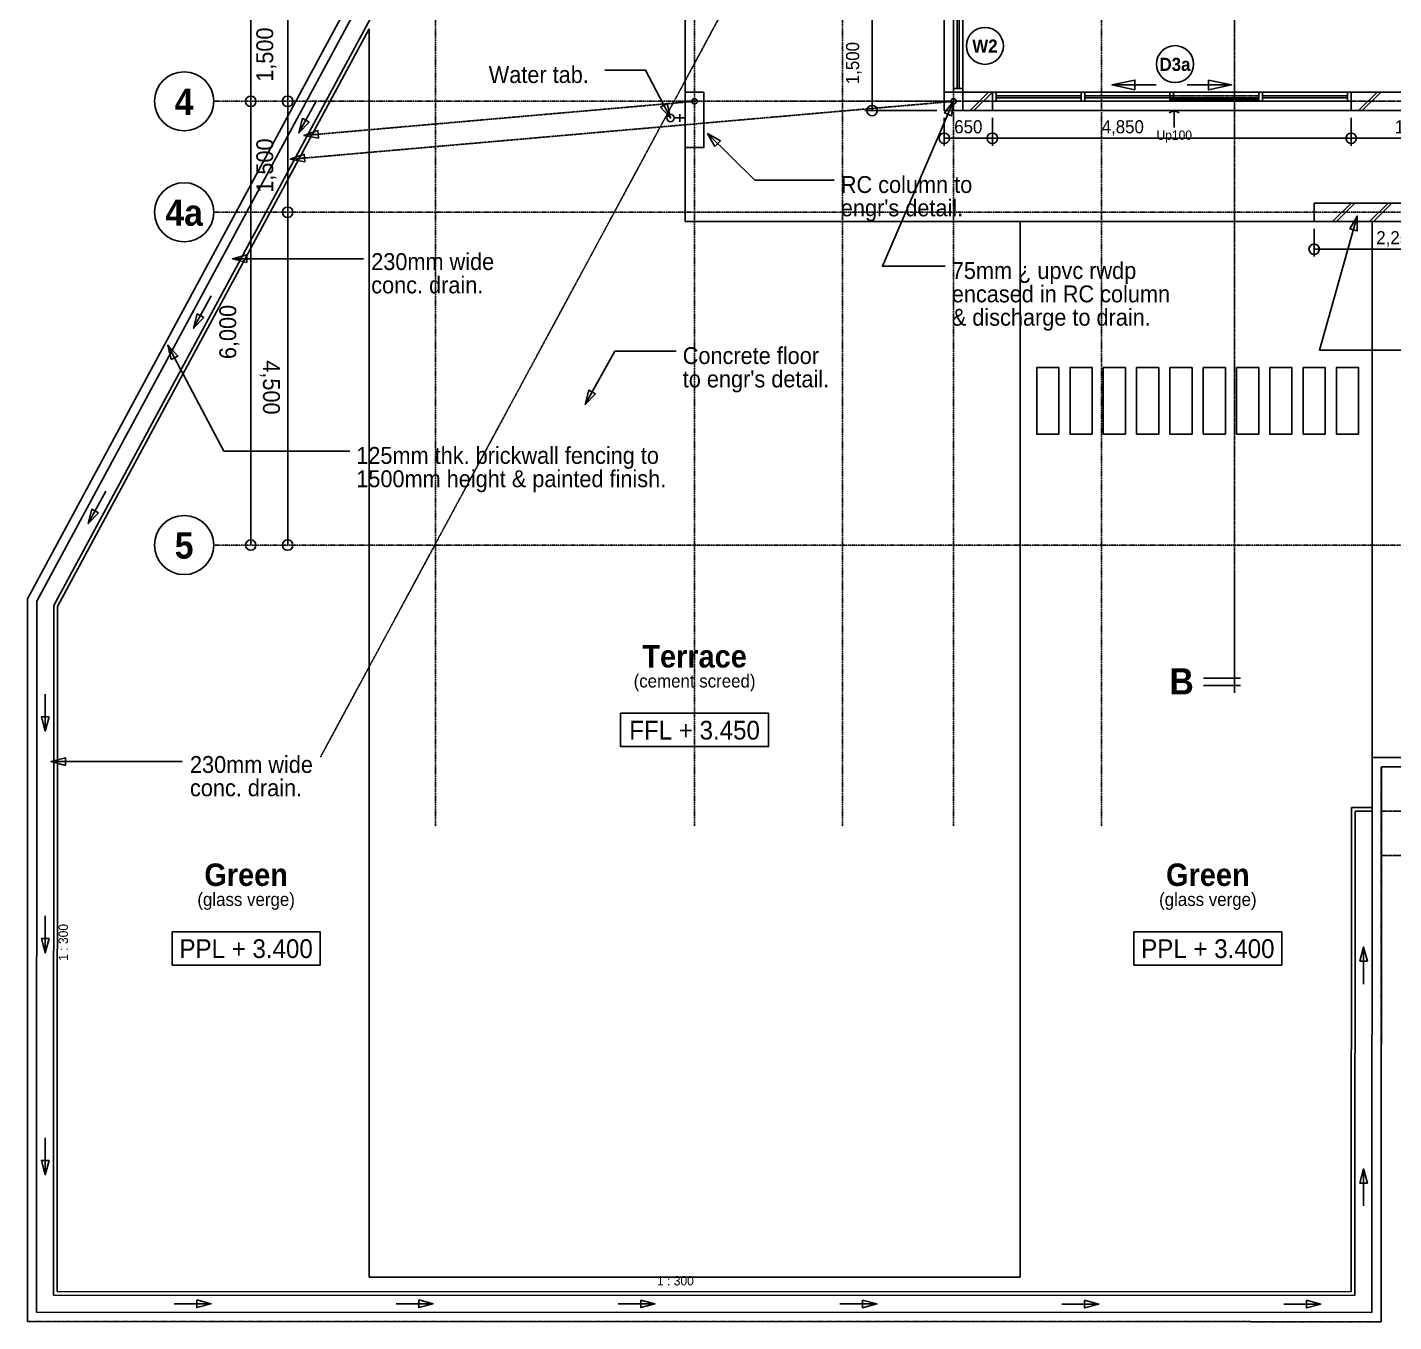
# Model space of a CAD drawing. Header units: inches. Extents: x 1543 to 314687, y -56168 to -771.
# Drawn here: x 1543 to 20012, y -36273 to -18770 of the extents above; entities that cross this region are included whole.
import ezdxf

# ---------------------------------------------------------------- set-up
doc = ezdxf.new("R2010")
doc.units = ezdxf.units.IN
doc.header["$MEASUREMENT"] = 0
for name, pattern in [('PC_DASH_2', [0.638889, 0.277778, -0.083333, 0.055556, -0.083333, 0.055556, -0.083333]), ('PC_DASH_3', [0.069444, 0.027778, -0.041667]), ('PC_DASH_4', [0.055556, 0.027778, -0.027778])]:
    doc.linetypes.add(name, pattern=pattern)
for name, color, linetype in [('Boundary Line', 7, 'Continuous'), ('Existing works', 7, 'Continuous'), ('Grid Line', 7, 'Continuous'), ('Ground Floor Plan', 7, 'Continuous'), ('New Works', 7, 'Continuous'), ('Text', 7, 'Continuous')]:
    doc.layers.add(name, color=color, linetype=linetype)

# ---------------------------------------------------------------- blocks, each defined once
blk = doc.blocks.new('PD_914030')
at = {"layer": 'Grid Line', "color": 12, "true_color": 0xdc0806}
blk.add_line((5062, -18271), (5062, -19771), dxfattribs=at)
for centre in [(5062, -18271), (5062, -19771)]:
    blk.add_circle(centre, 70.6, dxfattribs=at)
at = {"layer": 'Grid Line', "color": 7, "insert": (4638, -19140), "char_height": 228.2, "width": 811.39, "attachment_point": 2, "rotation": 90}
blk.add_mtext('\\pxsm0.83;\\fHelvetica|b0|i0|c0|p228.2031;\\W0.92;1,500', dxfattribs=at)
blk = doc.blocks.new('PD_914031')
at = {"layer": 'Grid Line', "color": 12, "true_color": 0xdc0806}
blk.add_line((5062, -25771), (5062, -21271), dxfattribs=at)
for centre in [(5062, -21271), (5062, -25771)]:
    blk.add_circle(centre, 70.6, dxfattribs=at)
at = {"layer": 'Grid Line', "color": 7, "insert": (4956, -23640), "char_height": 228.2, "width": 811.39, "attachment_point": 2, "rotation": 270}
blk.add_mtext('\\pxsm0.83;\\fHelvetica|b0|i0|c0|p228.2031;\\W0.92;4,500', dxfattribs=at)
blk = doc.blocks.new('PD_914032')
at = {"layer": 'Grid Line', "color": 12, "true_color": 0xdc0806}
blk.add_line((4562, -19771), (4562, -9071), dxfattribs=at)
for centre in [(4562, -9071), (4562, -19771)]:
    blk.add_circle(centre, 70.6, dxfattribs=at)
at = {"layer": 'Grid Line', "color": 7, "insert": (4456, -14540), "char_height": 228.2, "width": 987.78, "attachment_point": 2, "rotation": 270}
blk.add_mtext('\\pxsm0.83;\\fHelvetica|b0|i0|c0|p228.2031;\\W0.92;10,700', dxfattribs=at)
blk = doc.blocks.new('PD_914033')
at = {"layer": 'Grid Line', "color": 12, "true_color": 0xdc0806}
blk.add_line((5062, -19771), (5062, -21271), dxfattribs=at)
for centre in [(5062, -19771), (5062, -21271)]:
    blk.add_circle(centre, 70.6, dxfattribs=at)
at = {"layer": 'Grid Line', "color": 7, "insert": (4638, -20640), "char_height": 228.2, "width": 811.39, "attachment_point": 2, "rotation": 90}
blk.add_mtext('\\pxsm0.83;\\fHelvetica|b0|i0|c0|p228.2031;\\W0.92;1,500', dxfattribs=at)
blk = doc.blocks.new('PD_914076')
at = {"layer": 'Grid Line', "color": 12, "true_color": 0xdc0806}
blk.add_circle((3662, -19771), 400, dxfattribs=at)
at = {"layer": 'Grid Line', "color": 12, "true_color": 0xdc0806, "insert": (3662, -19599), "char_height": 354.98, "width": 282.22, "attachment_point": 2}
blk.add_mtext('\\pxsm0.83;\\fHelvetica|b1|i0|c0|p354.9826;\\W0.92;4', dxfattribs=at)
blk = doc.blocks.new('PD_914078')
at = {"layer": 'Grid Line', "color": 12, "true_color": 0xdc0806}
blk.add_circle((3662, -21271), 400, dxfattribs=at)
at = {"layer": 'Grid Line', "color": 12, "true_color": 0xdc0806, "insert": (3662, -21099), "char_height": 354.98, "width": 564.44, "attachment_point": 2}
blk.add_mtext('\\pxsm0.83;\\fHelvetica|b1|i0|c0|p354.9826;\\W0.92;4a', dxfattribs=at)
blk = doc.blocks.new('PD_914079')
at = {"layer": 'Grid Line', "color": 12, "true_color": 0xdc0806}
blk.add_circle((3662, -25771), 400, dxfattribs=at)
at = {"layer": 'Grid Line', "color": 12, "true_color": 0xdc0806, "insert": (3662, -25599), "char_height": 354.98, "width": 282.22, "attachment_point": 2}
blk.add_mtext('\\pxsm0.83;\\fHelvetica|b1|i0|c0|p354.9826;\\W0.92;5', dxfattribs=at)
blk = doc.blocks.new('PD_914127')
at = {"layer": 'Grid Line', "color": 12, "true_color": 0xdc0806}
blk.add_line((14587, -20271), (13937, -20271), dxfattribs=at)
for centre in [(13937, -20271), (14587, -20271)]:
    blk.add_circle(centre, 70.6, dxfattribs=at)
at = {"layer": 'Grid Line', "color": 7, "insert": (14262, -20026), "char_height": 177.49, "width": 423.33, "attachment_point": 2}
blk.add_mtext('\\pxsm0.83;\\fHelvetica|b0|i0|c0|p177.4913;\\W0.92;650', dxfattribs=at)
blk = doc.blocks.new('PD_914126')
at = {"layer": 'Grid Line', "color": 12, "true_color": 0xdc0806}
for p, q in [((13937, -19996), (13937, -20371)), ((14587, -19996), (14587, -20371))]:
    blk.add_line(p, q, dxfattribs=at)
at = {"layer": 'Grid Line'}
blk.add_blockref('PD_914127', (0, 0), dxfattribs=at)
blk = doc.blocks.new('PD_914129')
at = {"layer": 'Grid Line', "color": 12, "true_color": 0xdc0806}
blk.add_line((12962, -18396), (12962, -19896), dxfattribs=at)
for centre in [(12962, -18396), (12962, -19896)]:
    blk.add_circle(centre, 70.6, dxfattribs=at)
at = {"layer": 'Grid Line', "color": 7, "insert": (12609, -19254), "char_height": 177.49, "width": 635, "attachment_point": 2, "rotation": 90}
blk.add_mtext('\\pxsm0.83;\\fHelvetica|b0|i0|c0|p177.4913;\\W0.92;1,500', dxfattribs=at)
blk = doc.blocks.new('PD_914128')
at = {"layer": 'Grid Line', "color": 12, "true_color": 0xdc0806}
for p, q in [((13237, -18396), (12862, -18396)), ((13837, -19896), (12862, -19896))]:
    blk.add_line(p, q, dxfattribs=at)
at = {"layer": 'Grid Line'}
blk.add_blockref('PD_914129', (0, 0), dxfattribs=at)
blk = doc.blocks.new('PD_914131')
at = {"layer": 'Grid Line', "color": 12, "true_color": 0xdc0806}
blk.add_line((14587, -20271), (19437, -20271), dxfattribs=at)
for centre in [(14587, -20271), (19437, -20271)]:
    blk.add_circle(centre, 70.6, dxfattribs=at)
at = {"layer": 'Grid Line', "color": 7, "insert": (16350, -20026), "char_height": 177.49, "width": 635, "attachment_point": 2}
blk.add_mtext('\\pxsm0.83;\\fHelvetica|b0|i0|c0|p177.4913;\\W0.92;4,850', dxfattribs=at)
blk = doc.blocks.new('PD_914130')
at = {"layer": 'Grid Line', "color": 12, "true_color": 0xdc0806}
for p, q in [((14587, -19996), (14587, -20371)), ((19437, -19996), (19437, -20371))]:
    blk.add_line(p, q, dxfattribs=at)
at = {"layer": 'Grid Line'}
blk.add_blockref('PD_914131', (0, 0), dxfattribs=at)
blk = doc.blocks.new('PD_914135')
at = {"layer": 'Grid Line', "color": 12, "true_color": 0xdc0806}
blk.add_line((21187, -20271), (19437, -20271), dxfattribs=at)
for centre in [(19437, -20271), (21187, -20271)]:
    blk.add_circle(centre, 70.6, dxfattribs=at)
at = {"layer": 'Grid Line', "color": 7, "insert": (20312, -20026), "char_height": 177.49, "width": 635, "attachment_point": 2}
blk.add_mtext('\\pxsm0.83;\\fHelvetica|b0|i0|c0|p177.4913;\\W0.92;1,750', dxfattribs=at)
blk = doc.blocks.new('PD_914134')
at = {"layer": 'Grid Line', "color": 12, "true_color": 0xdc0806}
for p, q in [((19437, -19996), (19437, -20371)), ((21187, -19996), (21187, -20371))]:
    blk.add_line(p, q, dxfattribs=at)
at = {"layer": 'Grid Line'}
blk.add_blockref('PD_914135', (0, 0), dxfattribs=at)
blk = doc.blocks.new('PD_914141')
at = {"layer": 'Grid Line', "color": 12, "true_color": 0xdc0806}
blk.add_line((21187, -21771), (18937, -21771), dxfattribs=at)
for centre in [(18937, -21771), (21187, -21771)]:
    blk.add_circle(centre, 70.6, dxfattribs=at)
at = {"layer": 'Grid Line', "color": 7, "insert": (20062, -21526), "char_height": 177.49, "width": 635, "attachment_point": 2}
blk.add_mtext('\\pxsm0.83;\\fHelvetica|b0|i0|c0|p177.4913;\\W0.92;2,250', dxfattribs=at)
blk = doc.blocks.new('PD_914140')
at = {"layer": 'Grid Line', "color": 12, "true_color": 0xdc0806}
for p, q in [((18937, -21496), (18937, -21871)), ((21187, -21496), (21187, -21871))]:
    blk.add_line(p, q, dxfattribs=at)
at = {"layer": 'Grid Line'}
blk.add_blockref('PD_914141', (0, 0), dxfattribs=at)
blk = doc.blocks.new('PD_914208')
at = {"layer": 'Grid Line', "color": 12, "true_color": 0xdc0806}
blk.add_line((4562, -19771), (4562, -25771), dxfattribs=at)
for centre in [(4562, -19771), (4562, -25771)]:
    blk.add_circle(centre, 70.6, dxfattribs=at)
at = {"layer": 'Grid Line', "color": 7, "insert": (4138, -22890), "char_height": 228.2, "width": 811.39, "attachment_point": 2, "rotation": 90}
blk.add_mtext('\\pxsm0.83;\\fHelvetica|b0|i0|c0|p228.2031;\\W0.92;6,000', dxfattribs=at)
blk = doc.blocks.new('PD_914475')
at = {"layer": 'Ground Floor Plan', "color": 7}
for p, q in [((19787, -19646), (19537, -19896)), ((19837, -19646), (19587, -19896))]:
    blk.add_line(p, q, dxfattribs=at)
blk = doc.blocks.new('PD_914476')
at = {"layer": 'Ground Floor Plan', "color": 7}
for p, q in [((14537, -19646), (14287, -19896)), ((14587, -19646), (14337, -19896))]:
    blk.add_line(p, q, dxfattribs=at)
blk = doc.blocks.new('PD_914477')
at = {"layer": 'Ground Floor Plan', "color": 7}
for p, q in [((19937, -21146), (19687, -21396)), ((19987, -21146), (19737, -21396))]:
    blk.add_line(p, q, dxfattribs=at)
blk = doc.blocks.new('PD_914482')
at = {"layer": 'Ground Floor Plan', "color": 7}
for p, q in [((10362, -19946), (10362, -20046)), ((10287, -19996), (10437, -19996))]:
    blk.add_line(p, q, dxfattribs=at)
blk.add_circle((10237, -19996), 50, dxfattribs=at)
blk = doc.blocks.new('PD_914495')
at = {"layer": 'Ground Floor Plan', "color": 12, "true_color": 0xdc0806}
for p, q in [((14062, -18396), (14062, -18446)), ((14187, -18396), (14062, -18396)), ((14062, -18446), (14187, -18446)), ((14187, -18446), (14187, -18396))]:
    blk.add_line(p, q, dxfattribs=at)
blk = doc.blocks.new('PD_914496')
at = {"layer": 'Ground Floor Plan', "color": 12, "true_color": 0xdc0806}
for p, q in [((14062, -19596), (14062, -19646)), ((14187, -19596), (14062, -19596)), ((14062, -19646), (14187, -19646)), ((14187, -19646), (14187, -19596))]:
    blk.add_line(p, q, dxfattribs=at)
blk = doc.blocks.new('PD_914494')
at = {"layer": 'Ground Floor Plan', "color": 12, "true_color": 0xdc0806}
for p, q in [((14062, -18396), (14062, -19646)), ((14111, -19596), (14111, -18446)), ((14137, -19596), (14137, -18446)), ((14187, -19646), (14187, -18396))]:
    blk.add_line(p, q, dxfattribs=at)
at = {"layer": 'Ground Floor Plan'}
for name in ['PD_914495', 'PD_914496']:
    blk.add_blockref(name, (0, 0), dxfattribs=at)
blk = doc.blocks.new('PD_914553')
at = {"layer": 'Ground Floor Plan', "color": 7}
for p, q in [((17862, -27771), (17862, -26271)), ((17940, -27571), (17440, -27571)), ((17940, -27671), (17440, -27671))]:
    blk.add_line(p, q, dxfattribs=at)
blk = doc.blocks.new('PD_914552')
at = {"layer": 'Ground Floor Plan'}
blk.add_blockref('PD_914553', (0, 0), dxfattribs=at)
at = {"layer": 'Ground Floor Plan', "color": 7, "insert": (17145, -27437), "char_height": 354.98, "width": 352.78, "attachment_point": 2}
blk.add_mtext('\\pxsm0.83;\\fHelvetica|b1|i0|c0|p354.9826;\\W0.92;B', dxfattribs=at)
blk = doc.blocks.new('PD_914555')
at = {"layer": 'Ground Floor Plan', "color": 7}
for p, q in [((17862, -2571), (17862, -4071)), ((17940, -2671), (17440, -2671)), ((17940, -2771), (17440, -2771))]:
    blk.add_line(p, q, dxfattribs=at)
blk = doc.blocks.new('PD_914554')
at = {"layer": 'Ground Floor Plan'}
blk.add_blockref('PD_914555', (0, 0), dxfattribs=at)
at = {"layer": 'Ground Floor Plan', "color": 7, "insert": (17145, -2561), "char_height": 354.98, "width": 352.78, "attachment_point": 2}
blk.add_mtext('\\pxsm0.83;\\fHelvetica|b1|i0|c0|p354.9826;\\W0.92;B', dxfattribs=at)
blk = doc.blocks.new('PD_914551')
at = {"layer": 'Ground Floor Plan', "color": 7, "linetype": 'PC_DASH_3'}
blk.add_line((17862, -4071), (17862, -26271), dxfattribs=at)
at = {"layer": 'Ground Floor Plan'}
for name in ['PD_914554', 'PD_914552']:
    blk.add_blockref(name, (0, 0), dxfattribs=at)
blk = doc.blocks.new('PD_914563')
at = {"layer": 'Ground Floor Plan', "color": 7}
for p, q in [((19437, -21146), (19187, -21396)), ((19487, -21146), (19237, -21396))]:
    blk.add_line(p, q, dxfattribs=at)
blk = doc.blocks.new('PD_914656')
at = {"layer": 'Ground Floor Plan', "color": 7}
blk.add_lwpolyline([(9562, -28046), (11562, -28046), (11562, -28496), (9562, -28496), (9562, -28046)], dxfattribs=at)
at = {"layer": 'Ground Floor Plan', "color": 7, "insert": (10562, -28148), "char_height": 253.56, "width": 1905, "attachment_point": 2}
blk.add_mtext('\\pxsm0.83;\\fHelvetica|b0|i0|c0|p253.5590;\\W0.92;FFL + 3.450', dxfattribs=at)
blk = doc.blocks.new('PD_914666')
at = {"layer": 'Ground Floor Plan', "color": 7}
blk.add_lwpolyline([(16500, -31000), (18500, -31000), (18500, -31450), (16500, -31450), (16500, -31000)], dxfattribs=at)
at = {"layer": 'Ground Floor Plan', "color": 7, "insert": (17500, -31102), "char_height": 253.56, "width": 1940.28, "attachment_point": 2}
blk.add_mtext('\\pxsm0.83;\\fHelvetica|b0|i0|c0|p253.5590;\\W0.92;PPL + 3.400', dxfattribs=at)
blk = doc.blocks.new('PD_914710')
at = {"layer": 'Ground Floor Plan', "color": 7}
blk.add_lwpolyline([(3500, -31000), (5500, -31000), (5500, -31450), (3500, -31450), (3500, -31000)], dxfattribs=at)
at = {"layer": 'Ground Floor Plan', "color": 7, "insert": (4500, -31102), "char_height": 253.56, "width": 1940.28, "attachment_point": 2}
blk.add_mtext('\\pxsm0.83;\\fHelvetica|b0|i0|c0|p253.5590;\\W0.92;PPL + 3.400', dxfattribs=at)
blk = doc.blocks.new('PD_914735')
at = {"layer": 'Ground Floor Plan', "color": 12, "true_color": 0xdc0806}
for q in [(16978, -19928), (17114, -19928)]:
    blk.add_line((17046, -19896), q, dxfattribs=at)
blk = doc.blocks.new('PD_914734')
at = {"layer": 'Ground Floor Plan', "color": 12, "true_color": 0xdc0806}
blk.add_line((17046, -20127), (17046, -19896), dxfattribs=at)
at = {"layer": 'Ground Floor Plan'}
blk.add_blockref('PD_914735', (0, 0), dxfattribs=at)
blk = doc.blocks.new('PD_914733')
at = {"layer": 'Ground Floor Plan'}
blk.add_blockref('PD_914734', (0, 0), dxfattribs=at)
at = {"layer": 'Ground Floor Plan', "color": 12, "true_color": 0xdc0806, "insert": (17046, -20165), "char_height": 126.78, "width": 529.17, "attachment_point": 2}
blk.add_mtext('\\pxsm0.83;\\fHelvetica|b0|i0|c0|p126.7795;\\W0.92;Up100', dxfattribs=at)
blk = doc.blocks.new('PD_915065')
at = {"layer": 'Text', "color": 12, "true_color": 0xdc0806}
blk.add_circle((17056, -19268), 250, dxfattribs=at)
at = {"layer": 'Text', "color": 12, "true_color": 0xdc0806, "insert": (17056, -19182), "char_height": 177.49, "width": 458.61, "attachment_point": 2}
blk.add_mtext('\\pxsm0.83;\\fHelvetica|b1|i0|c0|p177.4913;\\W0.92;D3a', dxfattribs=at)
blk = doc.blocks.new('PD_915067')
at = {"layer": 'Text', "color": 12, "true_color": 0xdc0806}
blk.add_circle((14487, -19021), 250, dxfattribs=at)
at = {"layer": 'Text', "color": 12, "true_color": 0xdc0806, "insert": (14487, -18935), "char_height": 177.49, "width": 388.06, "attachment_point": 2}
blk.add_mtext('\\pxsm0.83;\\fHelvetica|b1|i0|c0|p177.4913;\\W0.92;W2', dxfattribs=at)
blk = doc.blocks.new('PD_915100')
at = {"layer": 'Text', "color": 7}
for points in [[(10237, -19996), (9900, -19350), (9350, -19350)], [(10193, -19801), (10237, -19996), (10102, -19849), (10193, -19801)]]:
    blk.add_lwpolyline(points, dxfattribs=at)
at = {"layer": 'Text', "color": 7, "insert": (7780, -19295), "char_height": 228.2, "width": 1481.67, "attachment_point": 1}
blk.add_mtext('\\pxsm0.83;\\fHelvetica|b0|i0|c0|p228.2031;\\W0.92;Water tab.', dxfattribs=at)
blk = doc.blocks.new('PD_915108')
at = {"layer": 'Text', "color": 7}
for points in [[(19520, -21323), (19008, -23135), (22358, -23135)], [(19417, -21495), (19520, -21323), (19517, -21523), (19417, -21495)]]:
    blk.add_lwpolyline(points, dxfattribs=at)
at = {"layer": 'Text', "color": 7, "insert": (22446, -23080), "char_height": 228.2, "width": 2963.33, "attachment_point": 1}
blk.add_mtext('\\pxsm0.83;\\fHelvetica|b0|i0|c0|p228.2031;\\W0.92;250mm thk. brickwall\\Pplaster bothside to\\Pbe painted finish.', dxfattribs=at)
blk = doc.blocks.new('PD_915111')
at = {"layer": 'Text', "color": 7}
for points in [[(3443, -23068), (4200, -24500), (5900, -24500)], [(3488, -23263), (3443, -23068), (3579, -23215), (3488, -23263)]]:
    blk.add_lwpolyline(points, dxfattribs=at)
at = {"layer": 'Text', "color": 7, "insert": (5989, -24445), "char_height": 228.2, "width": 4550.83, "attachment_point": 1}
blk.add_mtext('\\pxsm0.83;\\fHelvetica|b0|i0|c0|p228.2031;\\W0.92;125mm thk. brickwall fencing to \\P1500mm height & painted finish.', dxfattribs=at)
blk = doc.blocks.new('PD_915113')
at = {"layer": 'Text', "color": 7}
for points in [[(10737, -20208), (11375, -20837), (12450, -20837)], [(10838, -20381), (10737, -20208), (10911, -20307), (10838, -20381)]]:
    blk.add_lwpolyline(points, dxfattribs=at)
at = {"layer": 'Text', "color": 7, "insert": (12539, -20782), "char_height": 228.2, "width": 1940.28, "attachment_point": 1}
blk.add_mtext("\\pxsm0.83;\\fHelvetica|b0|i0|c0|p228.2031;\\W0.92;RC column to\\Pengr's detail.", dxfattribs=at)
blk = doc.blocks.new('PD_915114')
at = {"layer": 'Text', "color": 7}
for points in [[(14062, -19771), (13100, -22000), (13950, -22000)], [(13938, -19928), (14062, -19771), (14033, -19969), (13938, -19928)]]:
    blk.add_lwpolyline(points, dxfattribs=at)
at = {"layer": 'Text', "color": 7, "insert": (14039, -21945), "char_height": 228.2, "width": 3210.28, "attachment_point": 1}
blk.add_mtext('\\pxsm0.83;\\fHelvetica|b0|i0|c0|p228.2031;\\W0.92;75mm ¿ upvc rwdp\\Pencased in RC column\\P& discharge to drain.', dxfattribs=at)
blk = doc.blocks.new('PD_915115')
at = {"layer": 'Text', "color": 7}
blk.add_line((1864, -28700), (3636, -28700), dxfattribs=at)
blk.add_lwpolyline([(2058, -28752), (1864, -28700), (2058, -28648), (2058, -28752)], dxfattribs=at)
at = {"layer": 'Text', "color": 7, "insert": (3741, -28624), "char_height": 228.2, "width": 1799.17, "attachment_point": 1}
blk.add_mtext('\\pxsm0.83;\\fHelvetica|b0|i0|c0|p228.2031;\\W0.92;230mm wide\\Pconc. drain.', dxfattribs=at)
blk = doc.blocks.new('PD_915116')
at = {"layer": 'Text', "color": 7}
blk.add_line((4314, -21900), (6086, -21900), dxfattribs=at)
blk.add_lwpolyline([(4508, -21952), (4314, -21900), (4508, -21848), (4508, -21952)], dxfattribs=at)
at = {"layer": 'Text', "color": 7, "insert": (6191, -21824), "char_height": 228.2, "width": 1799.17, "attachment_point": 1}
blk.add_mtext('\\pxsm0.83;\\fHelvetica|b0|i0|c0|p228.2031;\\W0.92;230mm wide\\Pconc. drain.', dxfattribs=at)
blk = doc.blocks.new('PD_915166')
at = {"layer": 'Text', "color": 7}
for points in [[(9084, -23869), (9486, -23150), (10314, -23150)], [(9223, -23726), (9084, -23869), (9133, -23675), (9223, -23726)]]:
    blk.add_lwpolyline(points, dxfattribs=at)
at = {"layer": 'Text', "color": 7, "insert": (10402, -23095), "char_height": 228.2, "width": 2151.94, "attachment_point": 1}
blk.add_mtext("\\pxsm0.83;\\fHelvetica|b0|i0|c0|p228.2031;\\W0.92;Concrete floor\\Pto engr's detail.", dxfattribs=at)
blk = doc.blocks.new('PD_915215')
at = {"layer": 'New Works', "color": 7}
for p, q in [((18187, -19771), (18187, -19646)), ((18187, -19646), (18237, -19646)), ((18237, -19646), (18237, -19771)), ((18237, -19771), (18187, -19771))]:
    blk.add_line(p, q, dxfattribs=at)
blk = doc.blocks.new('PD_915216')
at = {"layer": 'New Works', "color": 7}
for p, q in [((15837, -19646), (15787, -19646)), ((15787, -19646), (15787, -19771)), ((15837, -19771), (15837, -19646)), ((15787, -19771), (15837, -19771))]:
    blk.add_line(p, q, dxfattribs=at)
blk = doc.blocks.new('PD_915217')
at = {"layer": 'New Works', "color": 7}
for p, q in [((19387, -19771), (19387, -19646)), ((19387, -19646), (19437, -19646)), ((19437, -19646), (19437, -19771)), ((19437, -19771), (19387, -19771))]:
    blk.add_line(p, q, dxfattribs=at)
blk = doc.blocks.new('PD_915218')
at = {"layer": 'New Works', "color": 7}
for p, q in [((14637, -19646), (14587, -19646)), ((14587, -19646), (14587, -19771)), ((14637, -19771), (14637, -19646)), ((14587, -19771), (14637, -19771))]:
    blk.add_line(p, q, dxfattribs=at)
blk = doc.blocks.new('PD_915214')
at = {"layer": 'New Works', "color": 7}
for p, q in [((19437, -19646), (14587, -19646)), ((14587, -19771), (19437, -19771))]:
    blk.add_line(p, q, dxfattribs=at)
for points in [[(15787, -19722), (14637, -19722), (14637, -19697), (15787, -19697), (15787, -19722)], [(15837, -19697), (17037, -19697), (17037, -19722), (15837, -19722), (15837, -19697)], [(16987, -19722), (18187, -19722), (18187, -19747), (16987, -19747), (16987, -19722)], [(18237, -19697), (19387, -19697), (19387, -19722), (18237, -19722), (18237, -19697)]]:
    blk.add_lwpolyline(points, dxfattribs=at)
at = {"layer": 'New Works'}
for name in ['PD_915218', 'PD_915216', 'PD_915215', 'PD_915217']:
    blk.add_blockref(name, (0, 0), dxfattribs=at)
blk = doc.blocks.new('PD_915241')
at = {"layer": 'Existing works', "color": 7, "linetype": 'PC_DASH_3'}
for p, q in [((19387, -19771), (19387, -19646)), ((19387, -19646), (19437, -19646)), ((19437, -19646), (19437, -19771)), ((19437, -19771), (19387, -19771))]:
    blk.add_line(p, q, dxfattribs=at)
blk = doc.blocks.new('PD_915242')
at = {"layer": 'Existing works', "color": 7, "linetype": 'PC_DASH_3'}
for p, q in [((18187, -19771), (18187, -19646)), ((18187, -19646), (18237, -19646)), ((18237, -19646), (18237, -19771)), ((18237, -19771), (18187, -19771))]:
    blk.add_line(p, q, dxfattribs=at)
blk = doc.blocks.new('PD_915243')
at = {"layer": 'Existing works', "color": 7, "linetype": 'PC_DASH_3'}
for p, q in [((15787, -19771), (15787, -19646)), ((15787, -19646), (15837, -19646)), ((15837, -19646), (15837, -19771)), ((15837, -19771), (15787, -19771))]:
    blk.add_line(p, q, dxfattribs=at)
blk = doc.blocks.new('PD_915244')
at = {"layer": 'Existing works', "color": 7, "linetype": 'PC_DASH_3'}
for p, q in [((14587, -19771), (14587, -19646)), ((14587, -19646), (14637, -19646)), ((14637, -19646), (14637, -19771)), ((14637, -19771), (14587, -19771))]:
    blk.add_line(p, q, dxfattribs=at)
blk = doc.blocks.new('PD_915245')
at = {"layer": 'Existing works', "color": 7, "linetype": 'PC_DASH_3'}
for p, q in [((16987, -19771), (16987, -19646)), ((16987, -19646), (17037, -19646)), ((17037, -19646), (17037, -19771)), ((17037, -19771), (16987, -19771))]:
    blk.add_line(p, q, dxfattribs=at)
blk = doc.blocks.new('PD_915240')
at = {"layer": 'Existing works', "color": 7, "linetype": 'PC_DASH_3'}
for p, q in [((14587, -19646), (19437, -19646)), ((15787, -19696), (14637, -19696)), ((15787, -19722), (14637, -19722)), ((15837, -19696), (16987, -19696)), ((15837, -19722), (16987, -19722)), ((17037, -19696), (18187, -19696)), ((17037, -19722), (18187, -19722)), ((18237, -19696), (19387, -19696)), ((18237, -19722), (19387, -19722)), ((19437, -19771), (14587, -19771))]:
    blk.add_line(p, q, dxfattribs=at)
at = {"layer": 'Existing works'}
for name in ['PD_915244', 'PD_915243', 'PD_915245', 'PD_915242', 'PD_915241']:
    blk.add_blockref(name, (0, 0), dxfattribs=at)

msp = doc.modelspace()

# ---------------------------------------------------------------- linework, layer by layer
at = {"layer": 'Boundary Line', "color": 108, "linetype": 'PC_DASH_2', "true_color": 0x006411}
for p, q in [((14196, -3031), (1545, -26500)), ((18157, -5166), (5507, -28635)), ((11700, -19771), (35562, -19771)), ((1543, -36271), (1545, -26500)), ((19845, -28771), (19843, -36273)), ((19845, -28771), (35562, -28771)), ((19843, -36273), (1543, -36271))]:
    msp.add_line(p, q, dxfattribs=at)
at = {"layer": 'Grid Line', "color": 12, "linetype": 'PC_DASH_2', "true_color": 0xdc0806}
for p, q in [((7062, -1571), (7062, -29571)), ((10562, -1571), (10562, -29571)), ((12562, -1571), (12562, -29571)), ((14062, -1571), (14062, -29571)), ((16062, -1571), (16062, -29571)), ((4062, -19771), (37062, -19771)), ((4062, -21271), (37062, -21271)), ((4062, -25771), (37062, -25771))]:
    msp.add_line(p, q, dxfattribs=at)
at = {"layer": 'Ground Floor Plan', "color": 7}
for p, q in [((1545, -26500), (14197, -3031)), ((1670, -26531), (14272, -3156)), ((1900, -26589), (14409, -3386)), ((10437, -13396), (10437, -19646)), ((13937, -18396), (13937, -19646)), ((1950, -26602), (6162, -18790)), ((6162, -35671), (6162, -18790)), ((14187, -19646), (14587, -19646)), ((14587, -19896), (14587, -19646)), ((19437, -19646), (20937, -19646)), ((19437, -19896), (19437, -19646)), ((14587, -19896), (14187, -19896)), ((19437, -19896), (14587, -19896)), ((20937, -19896), (19437, -19896)), ((10437, -21396), (10437, -20396)), ((18937, -21146), (21187, -21146)), ((18937, -21396), (18937, -21146)), ((10437, -21396), (18937, -21396)), ((14962, -21396), (14962, -35671)), ((21187, -21396), (18937, -21396)), ((19720, -28646), (19720, -21396)), ((1543, -36271), (1545, -26500)), ((1668, -36146), (1670, -26531)), ((1898, -35916), (1900, -26589)), ((1948, -35866), (1950, -26602)), ((19720, -28646), (19718, -36148)), ((26337, -28646), (19720, -28646)), ((19845, -28771), (19843, -36273)), ((26337, -28771), (19845, -28771)), ((19438, -35868), (19440, -29321)), ((19440, -29321), (19720, -29321)), ((19488, -35918), (19490, -29371)), ((19490, -29371), (19720, -29371)), ((6162, -35671), (14962, -35671)), ((19488, -35918), (1898, -35916)), ((19438, -35868), (1948, -35866)), ((19718, -36148), (1668, -36146)), ((19843, -36273), (1543, -36271))]:
    msp.add_line(p, q, dxfattribs=at)
at = {"layer": 'Ground Floor Plan', "color": 172, "true_color": 0x0000d3}
for p, q in [((5452, -19759), (5214, -20199)), ((4028, -22400), (3791, -22840)), ((2605, -25041), (2367, -25481)), ((1785, -27786), (1785, -28286)), ((1784, -30786), (1784, -31286)), ((19606, -31707), (19606, -31207)), ((1784, -33786), (1784, -34286)), ((19606, -34707), (19606, -34207)), ((3527, -36030), (4027, -36030)), ((6527, -36030), (7027, -36030)), ((9527, -36032), (10027, -36032)), ((12527, -36033), (13027, -36033)), ((15527, -36034), (16027, -36034)), ((18527, -36035), (19027, -36036))]:
    msp.add_line(p, q, dxfattribs=at)
at = {"layer": 'Ground Floor Plan', "color": 172, "linetype": 'PC_DASH_4', "true_color": 0x0000d3}
for p, q in [((14062, -19771), (5096, -20555)), ((10562, -19771), (5282, -20233))]:
    msp.add_line(p, q, dxfattribs=at)
at = {"layer": 'Ground Floor Plan', "color": 7, "linetype": 'PC_DASH_4'}
for p, q in [((19845, -29371), (33087, -29371)), ((19844, -29971), (33087, -29971))]:
    msp.add_line(p, q, dxfattribs=at)
at = {"layer": 'Ground Floor Plan', "color": 7}
for points in [[(10687, -19646), (10687, -20396), (10437, -20396), (10437, -19646), (10687, -19646)], [(13937, -19646), (14187, -19646), (14187, -19896), (13937, -19896), (13937, -19646)], [(15487, -24271), (15187, -24271), (15187, -23371), (15487, -23371), (15487, -24271)], [(15937, -24271), (15637, -24271), (15637, -23371), (15937, -23371), (15937, -24271)], [(16387, -24271), (16087, -24271), (16087, -23371), (16387, -23371), (16387, -24271)], [(16537, -23371), (16837, -23371), (16837, -24271), (16537, -24271), (16537, -23371)], [(16987, -23371), (17287, -23371), (17287, -24271), (16987, -24271), (16987, -23371)], [(17737, -24271), (17437, -24271), (17437, -23371), (17737, -23371), (17737, -24271)], [(17887, -23371), (18187, -23371), (18187, -24271), (17887, -24271), (17887, -23371)], [(18337, -23371), (18637, -23371), (18637, -24271), (18337, -24271), (18337, -23371)], [(18787, -23371), (19087, -23371), (19087, -24271), (18787, -24271), (18787, -23371)], [(19537, -24271), (19237, -24271), (19237, -23371), (19537, -23371), (19537, -24271)]]:
    msp.add_lwpolyline(points, dxfattribs=at)
at = {"layer": 'Ground Floor Plan', "color": 172, "true_color": 0x0000d3}
for points in [[(5352, -20054), (5214, -20199), (5261, -20005), (5352, -20054)], [(5479, -20268), (5282, -20233), (5470, -20165), (5479, -20268)], [(5293, -20590), (5096, -20555), (5284, -20487), (5293, -20590)], [(3928, -22695), (3791, -22840), (3837, -22645), (3928, -22695)], [(2505, -25335), (2367, -25481), (2413, -25286), (2505, -25335)], [(1837, -28093), (1785, -28286), (1733, -28093), (1837, -28093)], [(1836, -31093), (1784, -31286), (1732, -31093), (1836, -31093)], [(19554, -31400), (19606, -31207), (19658, -31400), (19554, -31400)], [(1836, -34093), (1784, -34286), (1732, -34093), (1836, -34093)], [(19554, -34400), (19606, -34207), (19658, -34400), (19554, -34400)], [(3834, -35978), (4027, -36030), (3834, -36082), (3834, -35978)], [(6834, -35979), (7027, -36030), (6834, -36082), (6834, -35979)], [(9834, -35980), (10027, -36032), (9834, -36083), (9834, -35980)], [(12834, -35981), (13027, -36033), (12834, -36085), (12834, -35981)], [(15834, -35982), (16027, -36034), (15834, -36086), (15834, -35982)], [(18834, -35984), (19027, -36036), (18834, -36087), (18834, -35984)]]:
    msp.add_lwpolyline(points, dxfattribs=at)
for centre in [(10562, -19771), (14062, -19771)]:
    msp.add_circle(centre, 37.5, dxfattribs=at)
at = {"layer": 'New Works', "color": 7}
for p, q in [((16203, -19550), (16803, -19550)), ((17820, -19550), (17220, -19550))]:
    msp.add_line(p, q, dxfattribs=at)
for points in [[(16514, -19616), (16203, -19550), (16514, -19484), (16514, -19616)], [(17509, -19484), (17820, -19550), (17509, -19616), (17509, -19484)]]:
    msp.add_lwpolyline(points, dxfattribs=at)

# ---------------------------------------------------------------- block references
at = {"layer": 'Existing works'}
msp.add_blockref('PD_915240', (0, 0), dxfattribs=at)
at = {"layer": 'Grid Line'}
for name in ['PD_914032', 'PD_914030', 'PD_914128', 'PD_914076', 'PD_914208', 'PD_914033', 'PD_914126', 'PD_914130', 'PD_914134', 'PD_914078', 'PD_914031', 'PD_914140', 'PD_914079']:
    msp.add_blockref(name, (0, 0), dxfattribs=at)
at = {"layer": 'Ground Floor Plan'}
for name in ['PD_914551', 'PD_914494', 'PD_914476', 'PD_914475', 'PD_914482', 'PD_914733', 'PD_914563', 'PD_914477', 'PD_914656', 'PD_914710', 'PD_914666']:
    msp.add_blockref(name, (0, 0), dxfattribs=at)
at = {"layer": 'New Works'}
msp.add_blockref('PD_915214', (0, 0), dxfattribs=at)
at = {"layer": 'Text'}
for name in ['PD_915067', 'PD_915065', 'PD_915100', 'PD_915114', 'PD_915113', 'PD_915108', 'PD_915116', 'PD_915111', 'PD_915166', 'PD_915115']:
    msp.add_blockref(name, (0, 0), dxfattribs=at)

# ---------------------------------------------------------------- texts
at = {"layer": 'Ground Floor Plan', "color": 7, "attachment_point": 2}
for s, insert, char_height, width in [('\\pxsm0.83;\\fHelvetica|b1|i0|c0|p304.2708;\\W0.92;Terrace', (10562, -27123), 304.27, 1516.94), ('\\pxsm0.83;\\fHelvetica|b0|i0|c0|p177.4913;\\W0.92;(cement screed)', (10562, -27520), 177.49, 1799.17), ('\\pxsm0.83;\\fHelvetica|b1|i0|c0|p304.2708;\\W0.92;Green', (4500, -30077), 304.27, 1234.72), ('\\pxsm0.83;\\fHelvetica|b1|i0|c0|p304.2708;\\W0.92;Green', (17500, -30077), 304.27, 1234.72), ('\\pxsm0.83;\\fHelvetica|b0|i0|c0|p177.4913;\\W0.92;(glass verge)', (4500, -30474), 177.49, 1411.11), ('\\pxsm0.83;\\fHelvetica|b0|i0|c0|p177.4913;\\W0.92;(glass verge)', (17500, -30474), 177.49, 1411.11), ('\\pxsm0.83;\\fHelvetica|b0|i0|c0|p126.7795;\\W0.92;1 : 300', (10303, -35656), 126.78, 529.17)]:
    msp.add_mtext(s, dxfattribs=dict(at, insert=insert, char_height=char_height, width=width))
at = {"layer": 'Ground Floor Plan', "color": 7, "insert": (1965, -31144), "char_height": 126.78, "width": 529.17, "attachment_point": 2, "rotation": 90}
msp.add_mtext('\\pxsm0.83;\\fHelvetica|b0|i0|c0|p126.7795;\\W0.92;1 : 300', dxfattribs=at)

doc.saveas('drawing.dxf')
